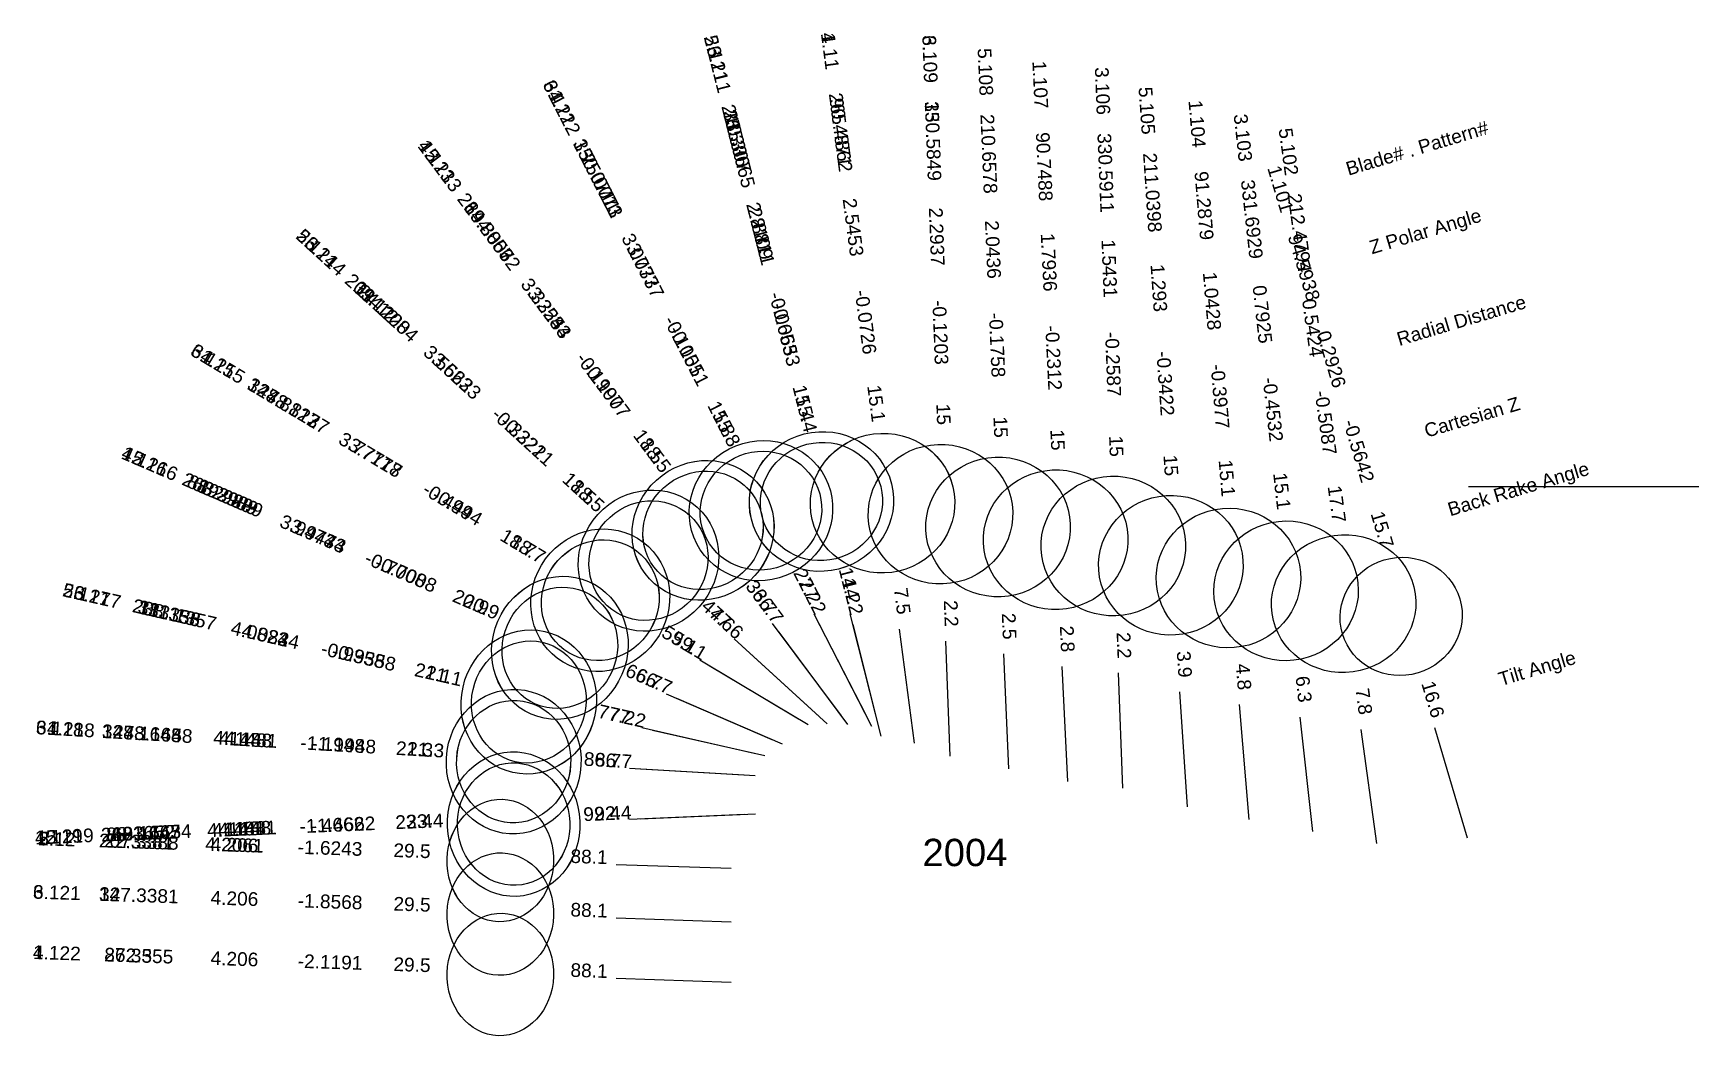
# Model space of a CAD drawing. Header units: inches. Extents: x 29.77 to 37, y 15.61 to 19.97.
import ezdxf
from ezdxf.enums import TextEntityAlignment as Align

# ---------------------------------------------------------------- set-up
doc = ezdxf.new("R2010")
doc.units = ezdxf.units.IN
doc.header["$MEASUREMENT"] = 0
for name, color, linetype, true_color in [('Blade_1', 30, 'Continuous', 0xff7f00), ('Blade_2', 7, 'Continuous', 0xcccc00), ('Blade_3', 7, 'Continuous', 0x00cc00), ('Blade_4', 7, 'Continuous', 0x00cccc), ('Blade_5', 7, 'Continuous', 0x0066cc), ('Blade_6', 190, 'Continuous', 0x7f00ff)]:
    doc.layers.add(name, color=color, linetype=linetype, true_color=true_color)
doc.styles.get("Standard").update_dxf_attribs({"font": 'arial.ttf'})

msp = doc.modelspace()

# ---------------------------------------------------------------- linework, layer by layer
msp.add_line((36, 18), (37, 18))
at = {"layer": 'Blade_1'}
for p, q in [((33.1563, 17.447), (33.3847, 17.0022)), ((33.0042, 17.3671), (33.3029, 16.9661)), ((33.5266, 17.3806), (33.5918, 16.8849)), ((32.6604, 17.2477), (33.0896, 16.9911)), ((34.2333, 17.218), (34.2577, 16.7185)), ((32.5591, 17.0808), (33.0182, 16.8828)), ((35.0033, 17.0527), (35.0451, 16.5545)), ((35.8516, 16.9534), (35.9947, 16.4743)), ((32.3546, 16.7762), (32.8538, 16.7475)), ((32.403, 16.5572), (32.9025, 16.5785)), ((32.2972, 15.8642), (32.797, 15.8477))]:
    msp.add_line(p, q, dxfattribs=at)
for centre, major_axis, ratio in [((33.4547, 17.9274), (0.3113, 0.041), 0.965349), ((32.9263, 17.8949), (0.2366, 0.1215), 0.96227), ((32.6747, 17.8093), (0.2518, 0.1876), 0.948234), ((34.2064, 17.7688), (0.3136, 0.0153), 0.965843), ((34.9572, 17.6023), (0.3129, 0.0262), 0.965682), ((32.2282, 17.506), (0.1365, 0.2283), 0.946938), ((35.7074, 17.4358), (0.2549, 0.0762), 0.962823), ((32.0527, 17.2992), (0.1244, 0.2883), 0.934157), ((31.8519, 16.8052), (0.0153, 0.2656), 0.932), ((31.852, 16.5338), (-0.0133, 0.3137), 0.917638), ((31.794, 15.8809), (0.0088, 0.2659), 0.870356)]:
    msp.add_ellipse(centre, major_axis=major_axis, ratio=ratio, dxfattribs=at)
at = {"layer": 'Blade_2'}
for p, q in [((32.9755, 17.4055), (33.2742, 17.0046)), ((33.3246, 17.4001), (33.4476, 16.9155)), ((32.8449, 17.306), (33.2141, 16.9688)), ((32.515, 17.0998), (32.9741, 16.9018)), ((32.4555, 16.9422), (32.9431, 16.8317)), ((32.355, 16.5552), (32.8546, 16.5764)), ((32.2972, 16.359), (32.7969, 16.3424))]:
    msp.add_line(p, q, dxfattribs=at)
for centre, major_axis, ratio in [((33.189, 17.9347), (0.3044, 0.0772), 0.964094), ((32.6747, 17.8093), (0.2133, 0.1589), 0.948235), ((32.4377, 17.6779), (0.2117, 0.2319), 0.948107), ((32.0527, 17.2992), (0.1053, 0.2442), 0.934156), ((31.9176, 17.0642), (0.0694, 0.3062), 0.933212), ((31.852, 16.5338), (-0.0113, 0.2658), 0.917644), ((31.7939, 16.3757), (0.0088, 0.2659), 0.870505)]:
    msp.add_ellipse(centre, major_axis=major_axis, ratio=ratio, dxfattribs=at)
at = {"layer": 'Blade_3'}
for p, q in [((33.3129, 17.4467), (33.4358, 16.962)), ((33.1783, 17.4043), (33.4067, 16.9595)), ((32.8095, 17.3384), (33.1787, 17.0012)), ((33.7273, 17.3286), (33.7464, 16.829)), ((32.7017, 17.223), (33.1309, 16.9665)), ((34.4781, 17.1902), (34.4973, 16.6905)), ((32.4086, 16.9529), (32.8963, 16.8423)), ((35.2679, 16.9986), (35.3227, 16.5016)), ((32.4026, 16.7735), (32.9018, 16.7447)), ((32.2972, 16.1265), (32.797, 16.1099))]:
    msp.add_line(p, q, dxfattribs=at)
for centre, major_axis, ratio in [((32.9263, 17.8949), (0.2793, 0.1434), 0.962271), ((33.189, 17.9347), (0.2578, 0.0654), 0.964094), ((33.7063, 17.8797), (0.3138, 0.012), 0.965876), ((34.4569, 17.7413), (0.3138, 0.0121), 0.965874), ((32.4377, 17.6779), (0.1794, 0.1964), 0.948105), ((32.2283, 17.506), (0.1611, 0.2695), 0.946939), ((35.2075, 17.5468), (0.3121, 0.0344), 0.965504), ((31.9176, 17.0642), (0.0588, 0.2594), 0.93321), ((31.852, 16.8052), (0.0181, 0.3135), 0.932001), ((31.794, 16.1432), (0.0088, 0.2659), 0.870506)]:
    msp.add_ellipse(centre, major_axis=major_axis, ratio=ratio, dxfattribs=at)
at = {"layer": 'Blade_4'}
for p, q in [((33.1563, 17.447), (33.3847, 17.0022)), ((33.0041, 17.3671), (33.3029, 16.9661)), ((33.5266, 17.3806), (33.5917, 16.8849)), ((32.6605, 17.2477), (33.0897, 16.9911)), ((32.559, 17.0808), (33.0181, 16.8827)), ((32.3547, 16.7762), (32.8538, 16.7475)), ((32.4029, 16.5572), (32.9025, 16.5785)), ((32.2972, 15.8642), (32.7969, 15.8477))]:
    msp.add_line(p, q, dxfattribs=at)
for centre, major_axis, ratio in [((33.4547, 17.9274), (0.3113, 0.0409), 0.96535), ((32.9263, 17.8949), (0.2366, 0.1215), 0.962271), ((32.6746, 17.8093), (0.2518, 0.1876), 0.948236), ((32.2283, 17.506), (0.1365, 0.2283), 0.946939), ((32.0526, 17.2992), (0.1244, 0.2883), 0.93416), ((31.852, 16.8052), (0.0153, 0.2656), 0.932001), ((31.8519, 16.5338), (-0.0133, 0.3137), 0.917641), ((31.794, 15.8809), (0.0088, 0.2659), 0.87036)]:
    msp.add_ellipse(centre, major_axis=major_axis, ratio=ratio, dxfattribs=at)
at = {"layer": 'Blade_5'}
for p, q in [((32.9755, 17.4056), (33.2742, 17.0046)), ((33.3247, 17.4001), (33.4477, 16.9155)), ((32.845, 17.306), (33.2142, 16.9689)), ((33.98, 17.2732), (34.0014, 16.7737)), ((32.5149, 17.0998), (32.9741, 16.9018)), ((34.7443, 17.1076), (34.7781, 16.6087)), ((32.4555, 16.9423), (32.9432, 16.8317)), ((35.5326, 16.9449), (35.6006, 16.4496)), ((32.355, 16.5552), (32.8545, 16.5764)), ((32.2972, 16.359), (32.797, 16.3424))]:
    msp.add_line(p, q, dxfattribs=at)
for centre, major_axis, ratio in [((33.1891, 17.9347), (0.3044, 0.0772), 0.964093), ((32.6746, 17.8093), (0.2133, 0.1589), 0.948234), ((33.9564, 17.8242), (0.3137, 0.0134), 0.965862), ((32.4377, 17.6779), (0.2117, 0.2319), 0.948104), ((34.707, 17.6578), (0.3133, 0.0212), 0.965767), ((35.4576, 17.4913), (0.3111, 0.0427), 0.952824), ((32.0526, 17.2992), (0.1053, 0.2442), 0.934156), ((31.9177, 17.0642), (0.0694, 0.3062), 0.933208), ((31.8519, 16.5338), (-0.0113, 0.2658), 0.917637), ((31.794, 16.3757), (0.0088, 0.2659), 0.8705)]:
    msp.add_ellipse(centre, major_axis=major_axis, ratio=ratio, dxfattribs=at)
at = {"layer": 'Blade_6'}
for p, q in [((33.3129, 17.4467), (33.4358, 16.962)), ((33.1783, 17.4043), (33.4067, 16.9595)), ((32.8095, 17.3384), (33.1787, 17.0012)), ((33.7273, 17.3286), (33.7464, 16.829)), ((32.7017, 17.223), (33.1309, 16.9665)), ((32.4086, 16.9529), (32.8963, 16.8423)), ((32.4026, 16.7735), (32.9018, 16.7447)), ((32.2972, 16.1265), (32.797, 16.1099))]:
    msp.add_line(p, q, dxfattribs=at)
for centre, major_axis, ratio in [((32.9263, 17.8949), (0.2793, 0.1434), 0.962271), ((33.189, 17.9347), (0.2578, 0.0654), 0.964094), ((33.7063, 17.8797), (0.3138, 0.012), 0.965876), ((32.4377, 17.6779), (0.1794, 0.1964), 0.948105), ((32.2283, 17.506), (0.1611, 0.2695), 0.946939), ((31.9176, 17.0642), (0.0588, 0.2594), 0.93321), ((31.852, 16.8052), (0.0181, 0.3135), 0.932001), ((31.794, 16.1432), (0.0088, 0.2659), 0.870506)]:
    msp.add_ellipse(centre, major_axis=major_axis, ratio=ratio, dxfattribs=at)

# ---------------------------------------------------------------- texts
for s, height, p in [('Blade# . Pattern#', 0.059375, (35.4698, 19.3776)), ('Z Polar Angle', 0.059375, (35.5718, 19.0363)), ('Radial Distance', 0.059375, (35.6909, 18.6381)), ('Cartesian Z', 0.059375, (35.8099, 18.2398)), ('Back Rake Angle', 0.059375, (35.9119, 17.8985)), ('Tilt Angle', 0.05937, (36.1323, 17.1612))]:
    msp.add_text(s, height=height, rotation=16.64171).set_placement(p, align=Align.MIDDLE_LEFT)
msp.add_text('2004', height=0.11875).set_placement((33.8125, 16.4107), align=Align.MIDDLE_CENTER)
at = {"layer": 'Blade_1'}
for s, rotation, p in [('1.11', 277.49413, (33.1969, 19.887)), ('1.107', 272.79211, (34.1102, 19.743)), ('1.212', 297.18144, (32.0453, 19.6104)), ('90.4871', 277.49413, (33.2434, 19.5338)), ('1.104', 274.79501, (34.792, 19.5719)), ('90.7488', 272.79211, (34.1275, 19.3871)), ('1.113', 306.68974, (31.4938, 19.3942)), ('75.0713', 297.18144, (32.208, 19.2935)), ('1.101', 286.64171, (35.1551, 19.2835)), ('91.2879', 274.79501, (34.8218, 19.2169)), ('2.5453', 277.49413, (33.2976, 19.1217)), ('89.806', 306.68974, (31.7066, 19.1086)), ('3.0737', 297.18144, (32.3979, 18.9238)), ('1.7936', 272.79211, (34.1478, 18.972)), ('94.5938', 286.64171, (35.2571, 18.9422)), ('3.3253', 306.68974, (31.9549, 18.7753)), ('1.0428', 274.79501, (34.8565, 18.8027)), ('-0.0726', 277.49413, (33.3518, 18.7097)), ('-0.1051', 297.18144, (32.5878, 18.5541)), ('-0.2312', 272.79211, (34.168, 18.5569)), ('0.2926', 286.64171, (35.3761, 18.544)), ('1.215', 329.12979, (30.573, 18.4955)), ('-0.1907', 306.68974, (32.2033, 18.442)), ('-0.3977', 274.79501, (34.8913, 18.3885)), ('73.813', 329.12979, (30.8787, 18.3127)), ('15.1', 277.49413, (33.3983, 18.3565)), ('15.8', 297.18144, (32.7505, 18.2372)), ('18.5', 306.68974, (32.4161, 18.1563)), ('15', 272.79211, (34.1854, 18.201)), ('-0.5642', 286.64171, (35.4951, 18.1458)), ('1.116', 336.66873, (30.2378, 18.082)), ('3.7718', 329.12979, (31.2355, 18.0995)), ('15.1', 274.79501, (34.9211, 18.0335)), ('88.2988', 336.66873, (30.5649, 17.9409)), ('-0.494', 329.12979, (31.5922, 17.8862)), ('3.9473', 336.66873, (30.9465, 17.7763)), ('15.7', 286.64171, (35.5972, 17.8044)), ('18.7', 329.12979, (31.898, 17.7034)), ('-0.7008', 336.66873, (31.3282, 17.6117)), ('27.2', 297.18144, (33.102, 17.5526)), ('20.9', 336.66873, (31.6553, 17.4706)), ('36.7', 306.68974, (32.9332, 17.4623)), ('7.5', 277.49413, (33.5111, 17.4983)), ('59.1', 329.12979, (32.5585, 17.3086)), ('2.8', 272.79211, (34.2275, 17.3366)), ('4.8', 274.79501, (34.9934, 17.1711)), ('66.7', 336.66873, (32.45, 17.1278)), ('16.6', 286.64171, (35.8175, 17.0672)), ('1.218', 356.70108, (29.9266, 16.9162)), ('73.165', 356.70108, (30.2823, 16.8957)), ('4.1481', 356.70108, (30.6972, 16.8718)), ('-1.1948', 356.70108, (31.1122, 16.8478)), ('21.3', 356.70108, (31.4678, 16.8273)), ('86.7', 356.70108, (32.236, 16.7831)), ('23.4', 2.43396, (31.4196, 16.5154)), ('92.4', 2.43396, (32.2843, 16.5522)), ('1.119', 2.43396, (29.8773, 16.4499)), ('88.1652', 2.43396, (30.2332, 16.465)), ('4.148', 2.43396, (30.6484, 16.4826)), ('-1.4662', 2.43396, (31.0637, 16.5003)), ('1.122', 358.10181, (29.8666, 15.9448)), ('87.3555', 358.10181, (30.2226, 15.933)), ('4.206', 358.10181, (30.638, 15.9192)), ('-2.1191', 358.10181, (31.0534, 15.9054)), ('29.5', 358.10181, (31.4095, 15.8936)), ('88.1', 358.10181, (32.1786, 15.8682))]:
    msp.add_text(s, height=0.05937, rotation=rotation, dxfattribs=at).set_placement(p, align=Align.CENTER)
at = {"layer": 'Blade_2'}
for s, rotation, p in [('2.111', 284.23438, (32.703, 19.8505)), ('25.306', 284.23438, (32.7906, 19.5052)), ('2.213', 306.68911, (31.5225, 19.3557)), ('9.8057', 306.68911, (31.7353, 19.0701)), ('2.811', 284.23438, (32.8928, 19.1023)), ('2.114', 317.59766, (30.9782, 19.0107)), ('24.12', 317.59766, (31.2412, 18.7705)), ('3.3253', 306.68911, (31.9836, 18.7368)), ('-0.0653', 284.23438, (32.995, 18.6995)), ('3.5623', 317.59766, (31.5481, 18.4902)), ('-0.1907', 306.68911, (32.232, 18.4035)), ('15.4', 284.23438, (33.0826, 18.3542)), ('-0.3221', 317.59766, (31.855, 18.2099)), ('18.5', 306.68911, (32.4448, 18.1178)), ('2.216', 336.66888, (30.2818, 18.063)), ('8.2989', 336.66888, (30.609, 17.9219)), ('18.5', 317.59766, (32.1181, 17.9697)), ('3.9473', 336.66888, (30.9906, 17.7573)), ('-0.7008', 336.66888, (31.3722, 17.5927)), ('36.7', 306.68911, (32.9046, 17.5008)), ('14.2', 284.23438, (33.2954, 17.5152)), ('2.117', 347.22465, (29.99, 17.5013)), ('23.1353', 347.22465, (30.3375, 17.4225)), ('20.9', 336.66888, (31.6994, 17.4516)), ('47.6', 317.59766, (32.7572, 17.3861)), ('4.0824', 347.22465, (30.7428, 17.3306)), ('-0.9358', 347.22465, (31.1481, 17.2387)), ('21.1', 347.22465, (31.4956, 17.1599)), ('66.7', 336.66888, (32.4059, 17.1468)), ('77.2', 347.22465, (32.3397, 16.9685)), ('-1.4662', 2.43405, (31.1116, 16.5023)), ('23.4', 2.43405, (31.4676, 16.5175)), ('92.4', 2.43405, (32.2364, 16.5501)), ('2.12', 358.1008, (29.8665, 16.4396)), ('2.219', 2.43405, (29.9252, 16.4519)), ('8.1643', 2.43405, (30.2811, 16.467)), ('4.148', 2.43405, (30.6964, 16.4847)), ('22.3381', 358.1008, (30.2226, 16.4278)), ('4.2061', 358.1008, (30.638, 16.414)), ('-1.6243', 358.1008, (31.0533, 16.4003)), ('29.5', 358.1008, (31.4094, 16.3885)), ('88.1', 358.1008, (32.1785, 16.3629))]:
    msp.add_text(s, height=0.05937, rotation=rotation, dxfattribs=at).set_placement(p, align=Align.CENTER)
at = {"layer": 'Blade_3'}
for s, rotation, p in [('3.211', 284.23624, (32.7148, 19.804)), ('3.109', 272.18166, (33.6311, 19.8548)), ('3.112', 297.18065, (32.0235, 19.6531)), ('3.106', 272.20504, (34.3808, 19.7163)), ('315.3065', 284.23624, (32.8024, 19.4587)), ('330.5849', 272.18166, (33.6446, 19.4988)), ('3.103', 276.29183, (34.9909, 19.5114)), ('330.0711', 297.18065, (32.1862, 19.3362)), ('330.5911', 272.20504, (34.3945, 19.3603)), ('331.6929', 276.29183, (35.0299, 19.1573)), ('2.2937', 272.18166, (33.6605, 19.0835)), ('2.811', 284.23624, (32.9046, 19.0558)), ('3.214', 317.59851, (31.0136, 18.9783)), ('3.0737', 297.18065, (32.3761, 18.9665)), ('1.5431', 272.20504, (34.4105, 18.945)), ('314.1204', 317.59851, (31.2766, 18.7381)), ('0.7925', 276.29183, (35.0755, 18.7442)), ('-0.0653', 284.23624, (33.0068, 18.6529)), ('-0.1203', 272.18166, (33.6763, 18.6681)), ('-0.1051', 297.18065, (32.5659, 18.5968)), ('-0.2587', 272.20504, (34.4265, 18.5297)), ('3.115', 329.12943, (30.5318, 18.5201)), ('3.5623', 317.59851, (31.5836, 18.4578)), ('328.8127', 329.12943, (30.8376, 18.3374)), ('-0.4532', 276.29183, (35.121, 18.331)), ('15.4', 284.23624, (33.0944, 18.3076)), ('15.8', 297.18065, (32.7287, 18.2799)), ('15', 272.18166, (33.6898, 18.3121)), ('3.7717', 329.12943, (31.1944, 18.1241)), ('-0.3221', 317.59851, (31.8905, 18.1776)), ('15', 272.20504, (34.4402, 18.1737)), ('18.5', 317.59851, (32.1535, 17.9373)), ('15.1', 276.29183, (35.1601, 17.9769)), ('-0.494', 329.12943, (31.5511, 17.9108)), ('18.7', 329.12943, (31.8569, 17.728)), ('27.2', 297.18065, (33.124, 17.5099)), ('14.2', 284.23624, (33.2837, 17.5618)), ('3.217', 347.22486, (30.0369, 17.4906)), ('313.1357', 347.22486, (30.3843, 17.4119)), ('47.6', 317.59851, (32.7218, 17.4185)), ('2.2', 272.18166, (33.7228, 17.4473)), ('4.0824', 347.22486, (30.7896, 17.32)), ('59.1', 329.12943, (32.5998, 17.284)), ('2.2', 272.20504, (34.4735, 17.3088)), ('-0.9358', 347.22486, (31.195, 17.2281)), ('21.1', 347.22486, (31.5424, 17.1493)), ('6.3', 276.29183, (35.2549, 17.1167)), ('77.2', 347.22486, (32.2928, 16.9791)), ('3.118', 356.70105, (29.8788, 16.9189)), ('328.1648', 356.70105, (30.2345, 16.8984)), ('4.148', 356.70105, (30.6494, 16.8745)), ('-1.1948', 356.70105, (31.0643, 16.8506)), ('21.3', 356.70105, (31.42, 16.8301)), ('86.7', 356.70105, (32.284, 16.7803)), ('3.121', 358.10079, (29.8666, 16.2071)), ('327.3381', 358.10079, (30.2226, 16.1953)), ('4.206', 358.10079, (30.638, 16.1815)), ('-1.8568', 358.10079, (31.0534, 16.1678)), ('29.5', 358.10079, (31.4095, 16.156)), ('88.1', 358.10079, (32.1785, 16.1304))]:
    msp.add_text(s, height=0.05937, rotation=rotation, dxfattribs=at).set_placement(p, align=Align.CENTER)
at = {"layer": 'Blade_4'}
for s, rotation, p in [('4.11', 277.49106, (33.197, 19.887)), ('4.212', 297.18052, (32.0454, 19.6104)), ('265.4862', 277.49106, (33.2434, 19.5338)), ('4.113', 306.68823, (31.4938, 19.3943)), ('250.071', 297.18052, (32.2081, 19.2935)), ('264.8053', 306.68823, (31.7066, 19.1086)), ('2.5453', 277.49106, (33.2976, 19.1217)), ('3.0737', 297.18052, (32.398, 18.9238)), ('3.3254', 306.68823, (31.9549, 18.7753)), ('-0.0726', 277.49106, (33.3518, 18.7097)), ('-0.1051', 297.18052, (32.5878, 18.5541)), ('4.215', 329.12939, (30.573, 18.4955)), ('-0.1907', 306.68823, (32.2032, 18.442)), ('248.8127', 329.12939, (30.8788, 18.3127)), ('15.1', 277.49106, (33.3982, 18.3565)), ('15.8', 297.18052, (32.7506, 18.2372)), ('18.5', 306.68823, (32.4161, 18.1563)), ('4.116', 336.6682, (30.2377, 18.082)), ('3.7717', 329.12939, (31.2356, 18.0995)), ('263.2983', 336.6682, (30.5649, 17.9409)), ('-0.494', 329.12939, (31.5923, 17.8862)), ('3.9474', 336.6682, (30.9465, 17.7763)), ('18.7', 329.12939, (31.8981, 17.7034)), ('-0.7008', 336.6682, (31.3281, 17.6117)), ('27.2', 297.18052, (33.1021, 17.5526)), ('20.9', 336.6682, (31.6552, 17.4706)), ('36.7', 306.68823, (32.9332, 17.4623)), ('7.5', 277.49106, (33.5111, 17.4983)), ('59.1', 329.12939, (32.5586, 17.3086)), ('66.7', 336.6682, (32.45, 17.1278)), ('4.218', 356.70104, (29.9267, 16.9162)), ('248.1648', 356.70104, (30.2824, 16.8957)), ('4.148', 356.70104, (30.6973, 16.8718)), ('-1.1948', 356.70104, (31.1122, 16.8478)), ('21.3', 356.70104, (31.4679, 16.8273)), ('86.7', 356.70104, (32.2361, 16.7831)), ('23.4', 2.43401, (31.4196, 16.5154)), ('92.4', 2.43401, (32.2843, 16.5522)), ('4.119', 2.43401, (29.8772, 16.4499)), ('263.1647', 2.43401, (30.2331, 16.465)), ('4.1481', 2.43401, (30.6484, 16.4826)), ('-1.4662', 2.43401, (31.0636, 16.5003)), ('4.122', 358.10178, (29.8665, 15.9448)), ('262.355', 358.10178, (30.2226, 15.933)), ('4.206', 358.10178, (30.638, 15.9192)), ('-2.1191', 358.10178, (31.0534, 15.9054)), ('29.5', 358.10178, (31.4094, 15.8936)), ('88.1', 358.10178, (32.1785, 15.8682))]:
    msp.add_text(s, height=0.05937, rotation=rotation, dxfattribs=at).set_placement(p, align=Align.CENTER)
at = {"layer": 'Blade_5'}
for s, rotation, p in [('5.111', 284.23806, (32.703, 19.8505)), ('5.108', 272.45354, (33.8718, 19.7989)), ('5.105', 273.87437, (34.5735, 19.6298)), ('210.307', 284.23806, (32.7906, 19.5052)), ('210.6578', 272.45354, (33.887, 19.443)), ('5.102', 277.81247, (35.189, 19.4495)), ('5.213', 306.69022, (31.5224, 19.3557)), ('211.0398', 273.87437, (34.5976, 19.2743)), ('212.4794', 277.81247, (35.2374, 19.0965)), ('194.8062', 306.69022, (31.7352, 19.0701)), ('2.8109', 284.23806, (32.8928, 19.1023)), ('5.114', 317.59928, (30.9782, 19.0107)), ('2.0436', 272.45354, (33.9048, 19.0277)), ('1.293', 273.87437, (34.6256, 18.8597)), ('209.1208', 317.59928, (31.2413, 18.7705)), ('3.3254', 306.69022, (31.9836, 18.7368)), ('-0.0653', 284.23806, (32.995, 18.6995)), ('0.5424', 277.81247, (35.2939, 18.6847)), ('-0.1758', 272.45354, (33.9226, 18.6125)), ('3.5623', 317.59928, (31.5482, 18.4902)), ('-0.1907', 306.69022, (32.2319, 18.4035)), ('-0.3422', 273.87437, (34.6537, 18.445)), ('15.4', 284.23806, (33.0827, 18.3542)), ('-0.5087', 277.81247, (35.3504, 18.273)), ('-0.3221', 317.59928, (31.8551, 18.2099)), ('15', 272.45354, (33.9379, 18.2566)), ('18.5', 306.69022, (32.4448, 18.1178)), ('5.216', 336.66892, (30.2818, 18.063)), ('15', 273.87437, (34.6778, 18.0896)), ('193.299', 336.66892, (30.6089, 17.9219)), ('18.5', 317.59928, (32.1182, 17.9697)), ('17.7', 277.81247, (35.3988, 17.92)), ('3.9474', 336.66892, (30.9906, 17.7573)), ('-0.7008', 336.66892, (31.3722, 17.5927)), ('36.7', 306.69022, (32.9045, 17.5008)), ('14.2', 284.23806, (33.2955, 17.5152)), ('5.117', 347.22504, (29.9901, 17.5012)), ('208.136', 347.22504, (30.3375, 17.4225)), ('20.9', 336.66892, (31.6993, 17.4516)), ('47.6', 317.59928, (32.7573, 17.3861)), ('2.5', 272.45354, (33.9749, 17.3918)), ('4.0823', 347.22504, (30.7429, 17.3306)), ('-0.9358', 347.22504, (31.1482, 17.2387)), ('21.1', 347.22504, (31.4956, 17.1599)), ('66.7', 336.66892, (32.4059, 17.1468)), ('3.9', 273.87437, (34.7363, 17.226)), ('7.8', 277.81247, (35.5165, 17.0626)), ('77.2', 347.22504, (32.3397, 16.9685)), ('-1.4662', 2.43394, (31.1116, 16.5023)), ('23.4', 2.43394, (31.4675, 16.5175)), ('92.4', 2.43394, (32.2363, 16.5501)), ('5.12', 358.10083, (29.8666, 16.4396)), ('5.219', 2.43394, (29.9252, 16.4519)), ('193.1654', 2.43394, (30.2811, 16.467)), ('4.1481', 2.43394, (30.6963, 16.4847)), ('207.3388', 358.10083, (30.2226, 16.4278)), ('4.206', 358.10083, (30.638, 16.414)), ('-1.6243', 358.10083, (31.0534, 16.4003)), ('29.5', 358.10083, (31.4095, 16.3885)), ('88.1', 358.10083, (32.1785, 16.3629))]:
    msp.add_text(s, height=0.05937, rotation=rotation, dxfattribs=at).set_placement(p, align=Align.CENTER)
at = {"layer": 'Blade_6'}
for s, rotation, p in [('6.211', 284.23624, (32.7148, 19.804)), ('6.109', 272.18166, (33.6311, 19.8548)), ('6.112', 297.18065, (32.0235, 19.6531)), ('135.3065', 284.23624, (32.8024, 19.4587)), ('150.5849', 272.18166, (33.6446, 19.4988)), ('150.0711', 297.18065, (32.1862, 19.3362)), ('2.2937', 272.18166, (33.6605, 19.0835)), ('2.811', 284.23624, (32.9046, 19.0558)), ('6.214', 317.59851, (31.0136, 18.9783)), ('3.0737', 297.18065, (32.3761, 18.9665)), ('134.1204', 317.59851, (31.2766, 18.7381)), ('-0.0653', 284.23624, (33.0068, 18.6529)), ('-0.1203', 272.18166, (33.6763, 18.6681)), ('-0.1051', 297.18065, (32.5659, 18.5968)), ('6.115', 329.12943, (30.5318, 18.5201)), ('3.5623', 317.59851, (31.5836, 18.4578)), ('148.8127', 329.12943, (30.8376, 18.3374)), ('15.4', 284.23624, (33.0944, 18.3076)), ('15.8', 297.18065, (32.7287, 18.2799)), ('15', 272.18166, (33.6898, 18.3121)), ('3.7717', 329.12943, (31.1944, 18.1241)), ('-0.3221', 317.59851, (31.8905, 18.1776)), ('18.5', 317.59851, (32.1535, 17.9373)), ('-0.494', 329.12943, (31.5511, 17.9108)), ('18.7', 329.12943, (31.8569, 17.728)), ('27.2', 297.18065, (33.124, 17.5099)), ('14.2', 284.23624, (33.2837, 17.5618)), ('6.217', 347.22486, (30.0369, 17.4906)), ('133.1357', 347.22486, (30.3843, 17.4119)), ('47.6', 317.59851, (32.7218, 17.4185)), ('2.2', 272.18166, (33.7228, 17.4473)), ('4.0824', 347.22486, (30.7896, 17.32)), ('59.1', 329.12943, (32.5998, 17.284)), ('-0.9358', 347.22486, (31.195, 17.2281)), ('21.1', 347.22486, (31.5424, 17.1493)), ('77.2', 347.22486, (32.2928, 16.9791)), ('6.118', 356.70105, (29.8788, 16.9189)), ('148.1648', 356.70105, (30.2345, 16.8984)), ('4.148', 356.70105, (30.6494, 16.8745)), ('-1.1948', 356.70105, (31.0643, 16.8506)), ('21.3', 356.70105, (31.42, 16.8301)), ('86.7', 356.70105, (32.284, 16.7803)), ('6.121', 358.10079, (29.8666, 16.2071)), ('147.3381', 358.10079, (30.2226, 16.1953)), ('4.206', 358.10079, (30.638, 16.1815)), ('-1.8568', 358.10079, (31.0534, 16.1678)), ('29.5', 358.10079, (31.4095, 16.156)), ('88.1', 358.10079, (32.1785, 16.1304))]:
    msp.add_text(s, height=0.05937, rotation=rotation, dxfattribs=at).set_placement(p, align=Align.CENTER)

doc.saveas('drawing.dxf')
